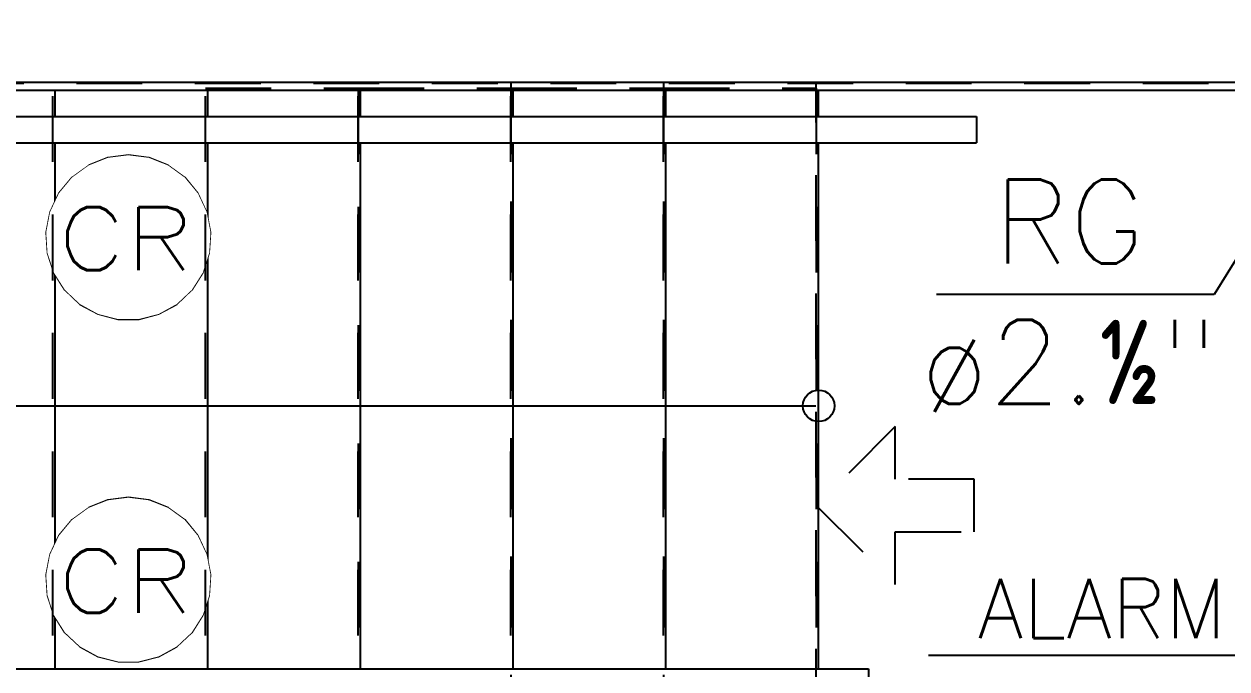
# Model space of a CAD drawing. Header units: millimetres. Extents: x 188.6 to 263.2, y 40.1 to 120.1.
# Drawn here: x 208.581 to 210.865, y 106.374 to 107.6 of the extents above; entities that cross this region are included whole.
import ezdxf
from ezdxf.enums import TextEntityAlignment as Align

# ---------------------------------------------------------------- set-up
doc = ezdxf.new("R2010")
doc.units = ezdxf.units.MM
doc.set_wipeout_variables(frame=1)
doc.linetypes.add('HIDDEN2', pattern=[0.1875, 0.125, -0.0625])
for name, color, linetype in [('ARQ', 8, 'Continuous'), ('ESTR-VIGAS', 11, 'HIDDEN2'), ('ESTRUTURA', 7, 'Continuous'), ('INC-ALARME-COL', 254, 'Continuous'), ('INC-CORRIMÃO', 7, 'Continuous'), ('INC-TEXTO', 7, 'Continuous'), ('SPK-TEXTO', 7, 'Continuous')]:
    doc.layers.add(name, color=color, linetype=linetype)
doc.styles.add('60-100', font='romans.shx', dxfattribs={"height": 0.16})
doc.styles.add('60-50', font='romans.shx', dxfattribs={"height": 0.08})
doc.styles.add('ROMANS', font='ROMANS.SHX', dxfattribs={"height": 0.15})
doc.styles.add('XREF-TIPO$0$MC-ROMANS', font='romans__.ttf')
doc.dimstyles.new('SETAS75', dxfattribs={"dimtxt": 0.16, "dimasz": 0.15, "dimexe": 0.15, "dimexo": 0, "dimgap": 0.1, "dimtad": 1, "dimzin": 10, "dimdsep": 46, "dimtxsty": '60-100', "dimblk1": 'OPEN', "dimblk2": 'OPEN', "dimsah": 1, "dimcen": 0, "dimclrd": 244, "dimclre": 244, "dimclrt": 7, "dimadec": 0, "dimazin": 0, "dimtfac": 1, "dimtix": 1, "dimtmove": 2, "dimatfit": 3, "dimldrblk": 'OPEN', "dimfxl": 0.15, "dimtolj": 1, "dimtzin": 6, "dimarcsym": 0})
doc.dimstyles.new('XREF-TIPO$0$MC-125', dxfattribs={"dimtxt": 0.225, "dimasz": 0.23, "dimexe": 0.18, "dimexo": 0.063, "dimgap": 0.1, "dimtad": 1, "dimzin": 4, "dimdsep": 46, "dimtxsty": 'XREF-TIPO$0$MC-ROMANS', "dimblk1": 'XREF-TIPO$0$BOLA', "dimblk2": 'XREF-TIPO$0$BOLA', "dimsah": 1, "dimcen": 0.01, "dimse1": 1, "dimse2": 1, "dimclrt": 2, "dimadec": 0, "dimazin": 0, "dimtfac": 1.199999999999999, "dimtix": 1, "dimtmove": 2, "dimatfit": 3, "dimldrblk": 'XREF-TIPO$0$SETA_COTA', "dimfxl": 1, "dimtvp": 2, "dimtolj": 1, "dimtzin": 4, "dimarcsym": 0})

# ---------------------------------------------------------------- blocks, each defined once
blk = doc.blocks.new('XREF-TIPO$0$BOLA')
for p, q in [((0, -1), (0, 1)), ((-1, 0), (1, 0))]:
    blk.add_line(p, q)
blk.add_circle((0, 0), 0.3)
blk = doc.blocks.new('XREF-TIPO$0$SETA_COTA')
for p, q in [((-0.4028994052335122, 0.3559843543294221), (-0.1041930648109144, 2.84e-14)), ((-0.1041930648111418, 2.84e-14), (-0.9999999999999571, 2.84e-14)), ((-0.4067395382680063, -0.3605608466692303), (-0.1041930648110281, 2.84e-14))]:
    blk.add_line(p, q)
blk = doc.blocks.new('_OPEN')
at = {"color": 0, "linetype": 'ByBlock'}
for p, q in [((-1, 0.1666666666666666), (0, 0)), ((0, 0), (-1, -0.1666666666666666)), ((0, 0), (-1, 0))]:
    blk.add_line(p, q, dxfattribs=at)
blk = doc.blocks.new('INDU')
at = {"color": 7}
blk.add_line((-0.0049999999999955, 0), (0.0049999999999955, 0), dxfattribs=at)
at = {"style": 'ROMANS'}
for tag, p in [('TQ-01', (0, 0.0011890419920064)), ('100', (0, -0.0017175051823415))]:
    blk.add_attdef(tag, text='', height=0.0015, dxfattribs=at).set_placement(p, align=Align.MIDDLE)
blk = doc.blocks.new('INC-OBJETO')
at = {"color": 0}
blk.add_lwpolyline([(0, 0.002084385981675), (-0.0005183657145908, 0.002018901163143), (-0.0010041606049181, 0.0018265613595316), (-0.001426860391394, 0.0015194519880781), (-0.0017599052918532, 0.0011168698600601), (-0.0019823688703463, 0.0006441106911745), (-0.0020802729220729, 0.000130879678689), (-0.002047465775397, -0.0003905749853503), (-0.0018860088240005, -0.0008874883866258), (-0.0016060470019368, -0.0013286376286155), (-0.0012251713401138, -0.001686303682012), (-0.0007673136571263, -0.0019380130732766), (-0.0002612428350794, -0.0020679499756336), (0.0002612428350794, -0.0020679499756336), (0.0007673136571263, -0.0019380130732766), (0.0012251713401138, -0.001686303682012), (0.0016060470019368, -0.0013286376286155), (0.0018860088240005, -0.0008874883866258), (0.002047465775397, -0.0003905749853503), (0.0020802729220729, 0.000130879678689), (0.0019823688703463, 0.0006441106911745), (0.0017599052918532, 0.0011168698600601), (0.001426860391394, 0.0015194519880781), (0.0010041606049181, 0.0018265613595316), (0.0005183657145908, 0.002018901163143)], close=True, dxfattribs=at)
blk.add_wipeout([(0, 0.0020843859816750757), (-0.0005183657145907727, 0.002018901163143051), (-0.001004160604918065, 0.001826561359531658), (-0.0014268603913939828, 0.0015194519880781182), (-0.0017599052918531746, 0.0011168698600601181), (-0.0019823688703463262, 0.0006441106911745254), (-0.0020802729220729, 0.0001308796786890212), (-0.002047465775397003, -0.0003905749853502986), (-0.0018860088240005264, -0.0008874883866257424), (-0.00160604700193684, -0.0013286376286155204), (-0.0012251713401137646, -0.0016863036820119939), (-0.000767313657126342, -0.0019380130732765334), (-0.0002612428350794414, -0.0020679499756335994), (0.00026124283507944056, -0.0020679499756335994), (0.0007673136571263411, -0.0019380130732765334), (0.0012251713401137637, -0.0016863036820119952), (0.00160604700193684, -0.0013286376286155204), (0.0018860088240005264, -0.0008874883866257415), (0.0020474657753970036, -0.00039057498535029645), (0.0020802729220729, 0.00013087967868902553), (0.001982368870346324, 0.0006441106911745289), (0.0017599052918531727, 0.0011168698600601224), (0.0014268603913939787, 0.0015194519880781234), (0.001004160604918059, 0.0018265613595316622), (0.0005183657145907652, 0.002018901163143052)], dxfattribs=at)
at = {"color": 0, "style": 'ROMANS', "width": 1.285724555944463}
blk.add_attdef('OBJETO', text='', height=0.0016, dxfattribs=at).set_placement((-0.0017857136348711, -0.0008297678007211), (0.0016428851809808, -0.0008297678007211), align=Align.FIT)
blk = doc.blocks.new('COBERTURA_29-09-2016')
at = {"layer": 'ESTR-VIGAS'}
for p, q in [((1.955000250000001, -1.4149995), (1.955000250000001, -0.1399995000000018)), ((2.245000500000004, -1.4149995), (2.245000500000004, -0.1399995000000018)), ((2.535000000000005, -1.4149995), (2.535000000000005, -0.1399995000000018)), ((2.825000250000012, -0.1399995000000018), (2.825000250000012, -1.4149995)), ((2.825000250000012, -1.4149995), (2.825000250000012, -0.1499999999999986)), ((3.115000500000004, -0.1399995000000018), (3.115000500000004, -1.4149995)), ((3.115000500000004, -1.4149995), (3.115000500000004, -0.1499999999999986)), ((3.405000000000011, -2.689999500000013), (3.405000000000011, -0.1399995000000018)), ((3.405000000000011, -2.689999500000013), (3.405000000000011, -0.1399995000000018))]:
    blk.add_line(p, q, dxfattribs=at)
for points in [[(0.2000002499999987, -0.1399995000000018), (4.970000250000015, -0.1399995000000018)], [(2.245000500000004, -1.4149995), (2.245000500000004, -0.1499999999999986), (2.535000000000005, -0.1499999999999986), (2.535000000000005, -1.4149995), (2.245000500000004, -1.4149995)], [(2.535000000000005, -1.4149995), (2.535000000000005, -0.1499999999999986), (2.825000250000012, -0.1499999999999986), (2.825000250000012, -1.4149995), (2.535000000000005, -1.4149995)], [(2.825000250000012, -1.4149995), (2.825000250000012, -0.1499999999999986), (3.115000500000004, -0.1499999999999986), (3.115000500000004, -1.4149995), (2.825000250000012, -1.4149995)], [(3.115000500000004, -1.4149995), (3.115000500000004, -0.1499999999999986), (3.405000000000011, -0.1499999999999986), (3.405000000000011, -1.4149995), (3.115000500000004, -1.4149995)], [(3.705000000000009, -0.8928607500000039), (3.555000000000001, -0.8928607500000039), (3.555000000000001, -0.7928610000000021), (3.405000000000011, -0.9428610000000006), (3.555000000000001, -1.092860999999997), (3.555000000000001, -0.9928612500000042), (3.705000000000009, -0.9928612500000042), (3.705000000000009, -0.8928607500000039)]]:
    blk.add_lwpolyline(points, dxfattribs=at)
blk = doc.blocks.new('A$C1BFF5DEF')
at = {"layer": 'ARQ', "color": 8}
for p, q in [((7.9950005742362, -1.565007526766975), (12.76532931440943, -1.565007526766975)), ((9.750328893530423, -1.630017222173818), (9.750328893530423, -1.580017222175)), ((10.04032889353038, -1.630017222173818), (10.04032889353038, -1.580017222175)), ((10.33032889353035, -1.630017222173818), (10.33032889353035, -1.580017222175)), ((10.62032889353031, -1.630017222173818), (10.62032889353031, -1.580017222175)), ((10.91032889353027, -1.630017222173818), (10.91032889353027, -1.580017222175)), ((11.20032889353024, -1.630017222173818), (11.20032889353024, -1.580017222175)), ((8.020328893531312, -1.630007537778055), (11.50032889353042, -1.630007537778055)), ((11.50032889353042, -1.630007537778055), (11.50032889353042, -1.68000753777801)), ((8.070328893530586, -1.68000753777801), (11.50032889353042, -1.68000753777801)), ((9.750328893530423, -2.680017222175138), (9.750328893530423, -1.680017222173773)), ((10.04032889353038, -2.680017222175138), (10.04032889353038, -1.680017222173773)), ((10.33032889353035, -2.680017222175138), (10.33032889353035, -1.680017222173773)), ((10.62032889353031, -2.680017222175138), (10.62032889353031, -1.680017222173773)), ((10.91032889353027, -2.680017222175138), (10.91032889353027, -1.680017222173773)), ((11.20032889353024, -2.680017222175138), (11.20032889353024, -1.680017222173773)), ((9.065000681417585, -2.680007537776873), (11.29500068141715, -2.680007537776873)), ((11.29500068141715, -2.680007537776873), (11.29500068141715, -3.000007537778173))]:
    blk.add_line(p, q, dxfattribs=at)
blk.add_lwpolyline([(7.95032947824029, -3.640165970533871), (7.95032947824029, -2.238627323645004), (8.010000574236072, -2.238627323645004), (8.010000574236072, -1.580005522551117), (12.75023406439595, -1.580005511489843), (12.75023406439595, -1.640169613385069), (13.41032813584024, -1.640169613385069), (13.41032813584024, -3.010007537774981)], dxfattribs=at)
blk.add_circle((11.20032889353024, -2.180017222173773), 0.03, dxfattribs=at)
blk.add_leader([(8.632272262622337, -2.842203951927785), (8.632272262622337, -2.180007537778009), (11.19500068141724, -2.180007537778009)], dimstyle='XREF-TIPO$0$MC-125', override={"dimgap": 0.1, "dimtad": 0}, dxfattribs=at)

msp = doc.modelspace()

# ---------------------------------------------------------------- block references
at = {"layer": 'ARQ'}
msp.add_blockref('A$C1BFF5DEF', (198.8891479204511, 109.0542729703071), dxfattribs=at)

# ---------------------------------------------------------------- next in the draw order: linework, layer by layer
at = {"layer": 'INC-CORRIMÃO'}
for p, q in [((206.9094503626641, 107.4241675613852), (210.3894503626642, 107.4241675613852)), ((206.9094503626641, 107.4241675613852), (210.3894503626642, 107.4241675613852)), ((206.9094768139811, 107.4242654325298), (210.3894768139811, 107.4242654325298)), ((206.9094768139811, 107.4242654325298), (210.3894768139811, 107.4242654325298)), ((210.3894503626642, 107.4241675613852), (210.3894503626642, 107.3741675613852)), ((210.3894503626642, 107.4241675613852), (210.3894503626642, 107.3741675613852)), ((210.3894768139811, 107.4242654325298), (210.3894768139811, 107.3742654325298)), ((210.3894768139811, 107.4242654325298), (210.3894768139811, 107.3742654325298)), ((206.9594503626639, 107.3741675613852), (210.3894503626642, 107.3741675613852)), ((206.9594503626639, 107.3741675613852), (210.3894503626642, 107.3741675613852)), ((206.9594768139808, 107.3742654325298), (210.3894768139811, 107.3742654325298)), ((206.9594768139808, 107.3742654325298), (210.3894768139811, 107.3742654325298)), ((207.9541486018678, 106.3742654325298), (210.1841486018679, 106.3742654325298)), ((207.9541486018678, 106.3742654325298), (210.1841486018679, 106.3742654325298)), ((210.1841486018679, 106.3742654325298), (210.1841486018679, 106.0542654325299)), ((210.1841486018679, 106.3742654325298), (210.1841486018679, 106.0542654325299))]:
    msp.add_line(p, q, dxfattribs=at)

# ---------------------------------------------------------------- next in the draw order: block references
at = {"layer": 'INC-ALARME-COL'}
ref = msp.add_blockref('INDU', (210.6734264067027, 106.4000294239874, -0.2249999999999989), dxfattribs=dict(at, xscale=75, yscale=-75, zscale=75, rotation=180))
ref.add_attrib('100', 'ø3/4"', dxfattribs={"layer": '0', "height": 0.1124999999999998, "style": 'ROMANS'}).set_placement((210.6734264067027, 106.2712165353124, 0.4500000000000009), align=Align.MIDDLE)
ref.add_attrib('TQ-01', 'ALARME', dxfattribs={"layer": '0', "height": 0.1124999999999998, "style": 'ROMANS'}).set_placement((210.6734264067027, 106.4892075733889, 0.4500000000000009), align=Align.MIDDLE)
at = {"layer": 'INC-TEXTO'}
ref = msp.add_blockref('INC-OBJETO', (208.7786659536333, 107.194149683778), dxfattribs=dict(at, xscale=75, yscale=75, zscale=75))
ref.add_attrib('OBJETO', 'CR', dxfattribs={"layer": '0', "height": 0.12, "style": 'ROMANS', "width": 1.153855370718541}).set_placement((208.6447374310179, 107.1319170987239), (208.9018823422066, 107.1319170987239), align=Align.FIT)
ref = msp.add_blockref('INC-OBJETO', (208.7786659536333, 106.5434041065484), dxfattribs=dict(at, xscale=75, yscale=75, zscale=75))
ref.add_attrib('OBJETO', 'CR', dxfattribs={"layer": '0', "height": 0.12, "style": 'ROMANS', "width": 1.153855370718541}).set_placement((208.6447374310179, 106.4811715214944), (208.9018823422066, 106.4811715214944), align=Align.FIT)

# ---------------------------------------------------------------- next in the draw order: texts
at = {"layer": 'SPK-TEXTO', "insert": (210.5651913506811, 107.304510321143), "char_height": 0.16, "width": 0.3773761387363948, "attachment_point": 2, "style": '60-50'}
msp.add_mtext('RG ø2.½"', dxfattribs=at)

# ---------------------------------------------------------------- next in the draw order: leaders
at = {"layer": 'SPK-TEXTO'}
msp.add_leader([(211.2204198774584, 107.6996596310017), (210.8407329394307, 107.0860887428707), (210.3136488005087, 107.0860887428707)], dimstyle='SETAS75', dxfattribs=at)

# ---------------------------------------------------------------- next in the draw order: block references
at = {"layer": 'ESTRUTURA'}
msp.add_blockref('COBERTURA_29-09-2016', (206.6801860190115, 107.6277424501149), dxfattribs=at)

doc.saveas('drawing.dxf')
